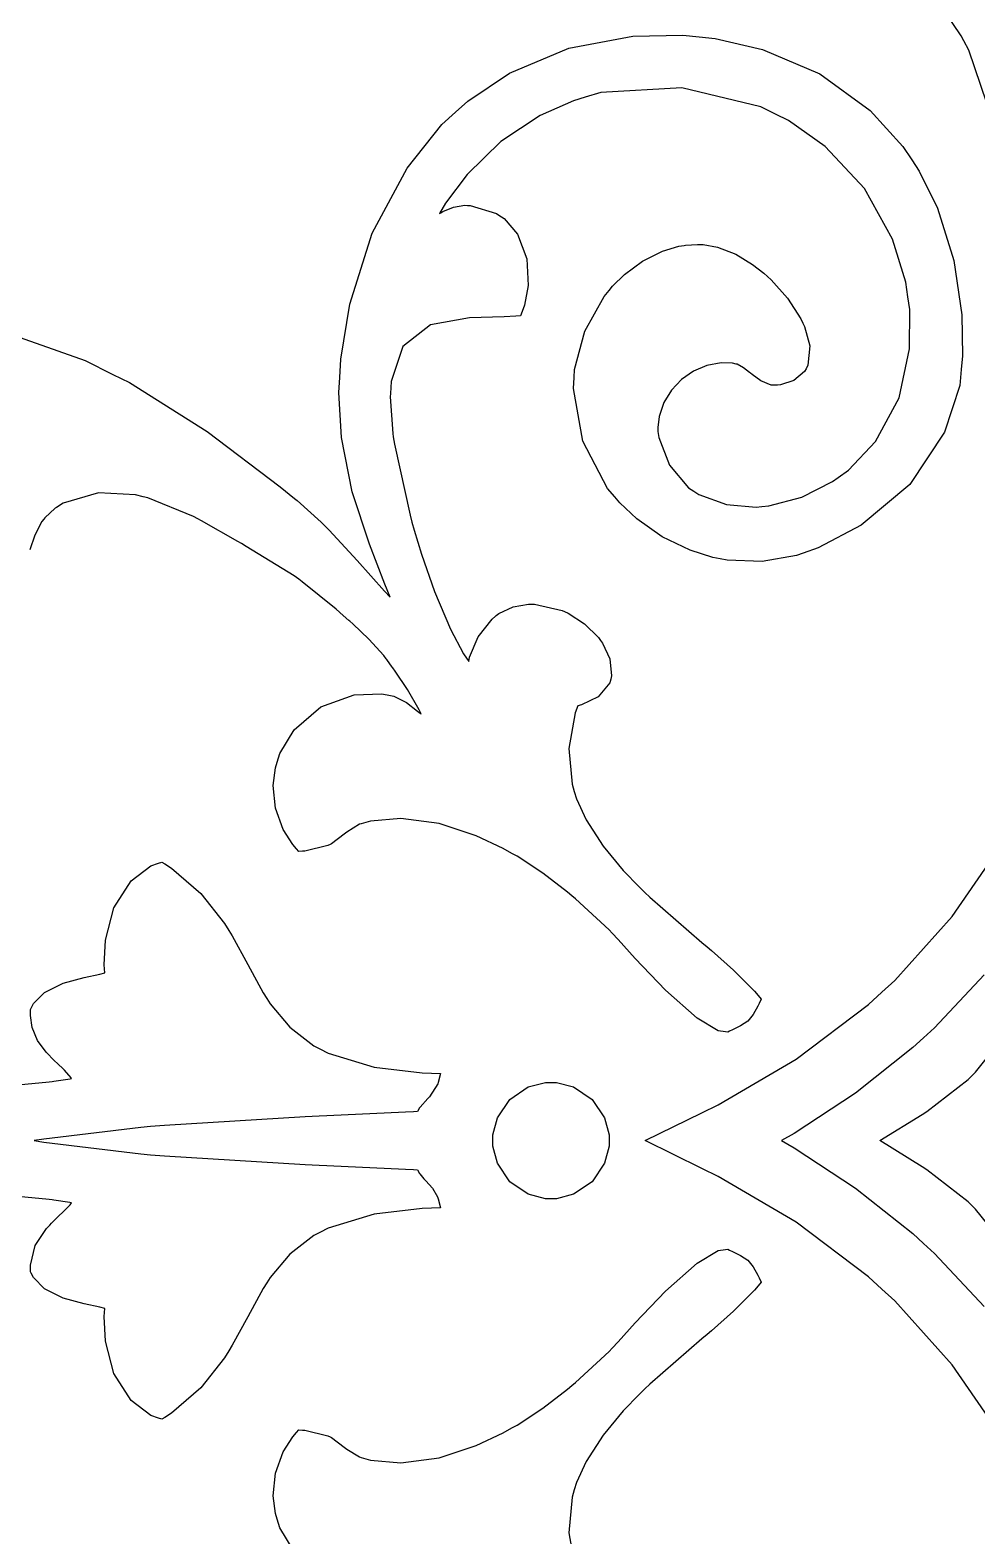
# Model space of a CAD drawing. Extents: x 0 to 1426, y 0 to 829.
# Drawn here: x 729.1 to 777.9, y 76 to 153.6 of the extents above; entities that cross this region are included whole.
import ezdxf

# ---------------------------------------------------------------- set-up
doc = ezdxf.new("R2010")
doc.units = 0
doc.layers.get('0').update_dxf_attribs({"linetype": 'CONTINUOUS'})

msp = doc.modelspace()

# ---------------------------------------------------------------- linework, layer by layer
at = {"color": 0}
for p, q in [((777.053, 153.278), (775.398, 155.765)), ((777.053, 153.278), (775.398, 155.765)), ((756.842, 152.649), (760.127, 153.257)), ((756.842, 152.649), (760.127, 153.257)), ((760.127, 153.257), (762.706, 153.307)), ((760.127, 153.257), (762.706, 153.307)), ((762.706, 153.307), (763.559, 153.223)), ((762.706, 153.307), (763.559, 153.223)), ((763.559, 153.223), (764.381, 153.143)), ((763.559, 153.223), (764.381, 153.143)), ((764.381, 153.143), (766.815, 152.583)), ((764.381, 153.143), (766.815, 152.583)), ((777.194, 153.02), (777.053, 153.278)), ((777.194, 153.02), (777.053, 153.278)), ((777.455, 152.543), (777.194, 153.02)), ((777.455, 152.543), (777.194, 153.02)), ((753.777, 151.36), (756.842, 152.649)), ((753.777, 151.36), (756.842, 152.649)), ((766.815, 152.583), (769.779, 151.321)), ((766.815, 152.583), (769.779, 151.321)), ((778.372, 149.809), (777.455, 152.543)), ((778.372, 149.809), (777.455, 152.543)), ((751.625, 149.922), (753.777, 151.36)), ((751.625, 149.922), (753.777, 151.36)), ((769.779, 151.321), (772.368, 149.425)), ((769.779, 151.321), (772.368, 149.425)), ((762.653, 150.599), (758.476, 150.352)), ((762.653, 150.599), (758.476, 150.352)), ((766.724, 149.622), (762.653, 150.599)), ((766.724, 149.622), (762.653, 150.599)), ((750.993, 149.348), (751.625, 149.922)), ((750.993, 149.348), (751.625, 149.922)), ((757.072, 149.936), (755.354, 149.174)), ((757.072, 149.936), (755.354, 149.174)), ((757.668, 150.113), (757.072, 149.936)), ((757.668, 150.113), (757.072, 149.936)), ((758.476, 150.352), (757.668, 150.113)), ((758.476, 150.352), (757.668, 150.113)), ((750.295, 148.71), (750.993, 149.348)), ((750.295, 148.71), (750.993, 149.348)), ((755.354, 149.174), (753.325, 147.837)), ((755.354, 149.174), (753.325, 147.837)), ((767.479, 149.248), (766.724, 149.622)), ((767.479, 149.248), (766.724, 149.622)), ((768.159, 148.912), (767.479, 149.248)), ((768.159, 148.912), (767.479, 149.248)), ((770.047, 147.58), (768.159, 148.912)), ((770.047, 147.58), (768.159, 148.912)), ((772.368, 149.425), (774.051, 147.575)), ((772.368, 149.425), (774.051, 147.575)), ((748.499, 146.461), (750.295, 148.71)), ((748.499, 146.461), (750.295, 148.71)), ((753.325, 147.837), (751.59, 146.141)), ((753.325, 147.837), (751.59, 146.141)), ((772.079, 145.407), (770.047, 147.58)), ((772.079, 145.407), (770.047, 147.58)), ((774.051, 147.575), (774.506, 146.886)), ((774.051, 147.575), (774.506, 146.886)), ((774.506, 146.886), (774.894, 146.301)), ((774.506, 146.886), (774.894, 146.301)), ((746.693, 143.109), (748.499, 146.461)), ((746.693, 143.109), (748.499, 146.461)), ((751.59, 146.141), (750.478, 144.657)), ((751.59, 146.141), (750.478, 144.657)), ((774.894, 146.301), (775.832, 144.395)), ((774.894, 146.301), (775.832, 144.395)), ((773.518, 142.801), (772.079, 145.407)), ((773.518, 142.801), (772.079, 145.407)), ((750.478, 144.657), (750.168, 144.126)), ((750.478, 144.657), (750.168, 144.126)), ((750.348, 144.231), (750.895, 144.455)), ((750.348, 144.231), (750.895, 144.455)), ((750.895, 144.455), (751.477, 144.551)), ((750.895, 144.455), (751.477, 144.551)), ((751.477, 144.551), (751.607, 144.548)), ((751.477, 144.551), (751.607, 144.548)), ((751.607, 144.548), (751.752, 144.546)), ((751.607, 144.548), (751.752, 144.546)), ((751.752, 144.546), (753.103, 144.132)), ((751.752, 144.546), (753.103, 144.132)), ((775.832, 144.395), (776.686, 141.709)), ((775.832, 144.395), (776.686, 141.709)), ((750.168, 144.126), (750.175, 144.131)), ((750.168, 144.126), (750.175, 144.131)), ((750.175, 144.131), (750.231, 144.165)), ((750.175, 144.131), (750.231, 144.165)), ((750.231, 144.165), (750.238, 144.168)), ((750.231, 144.165), (750.238, 144.168)), ((750.238, 144.168), (750.348, 144.231)), ((750.238, 144.168), (750.348, 144.231)), ((753.103, 144.132), (753.223, 144.05)), ((753.103, 144.132), (753.223, 144.05)), ((753.223, 144.05), (753.502, 143.865)), ((753.223, 144.05), (753.502, 143.865)), ((753.502, 143.865), (754.182, 143.061)), ((753.502, 143.865), (754.182, 143.061)), ((745.546, 139.462), (746.693, 143.109)), ((745.546, 139.462), (746.693, 143.109)), ((754.182, 143.061), (754.673, 141.801)), ((754.182, 143.061), (754.673, 141.801)), ((774.203, 140.59), (773.518, 142.801)), ((774.203, 140.59), (773.518, 142.801)), ((760.638, 141.68), (761.668, 142.193)), ((760.638, 141.68), (761.668, 142.193)), ((761.668, 142.193), (762.501, 142.444)), ((761.668, 142.193), (762.501, 142.444)), ((762.501, 142.444), (762.787, 142.485)), ((762.501, 142.444), (762.787, 142.485)), ((762.787, 142.485), (762.847, 142.495)), ((762.787, 142.485), (762.847, 142.495)), ((762.847, 142.495), (763.46, 142.539)), ((762.847, 142.495), (763.46, 142.539)), ((763.46, 142.539), (763.524, 142.537)), ((763.46, 142.539), (763.524, 142.537)), ((763.524, 142.537), (763.767, 142.537)), ((763.524, 142.537), (763.767, 142.537)), ((763.767, 142.537), (764.498, 142.397)), ((763.767, 142.537), (764.498, 142.397)), ((764.498, 142.397), (765.44, 142.029)), ((764.498, 142.397), (765.44, 142.029)), ((765.44, 142.029), (766.307, 141.502)), ((765.44, 142.029), (766.307, 141.502)), ((754.673, 141.801), (754.736, 140.426)), ((754.673, 141.801), (754.736, 140.426)), ((759.71, 140.988), (760.638, 141.68)), ((759.71, 140.988), (760.638, 141.68)), ((766.307, 141.502), (766.893, 141.049)), ((766.307, 141.502), (766.893, 141.049)), ((776.686, 141.709), (777.088, 138.913)), ((776.686, 141.709), (777.088, 138.913)), ((754.736, 140.426), (754.549, 139.404)), ((754.736, 140.426), (754.549, 139.404)), ((758.906, 140.159), (759.09, 140.381)), ((758.906, 140.159), (759.09, 140.381)), ((759.09, 140.381), (759.71, 140.988)), ((759.09, 140.381), (759.71, 140.988)), ((766.893, 141.049), (767.076, 140.883)), ((766.893, 141.049), (767.076, 140.883)), ((767.076, 140.883), (767.256, 140.718)), ((767.076, 140.883), (767.256, 140.718)), ((767.256, 140.718), (768.103, 139.772)), ((767.256, 140.718), (768.103, 139.772)), ((774.312, 139.837), (774.203, 140.59)), ((774.312, 139.837), (774.203, 140.59)), ((757.654, 138.063), (758.649, 139.846)), ((757.654, 138.063), (758.649, 139.846)), ((758.649, 139.846), (758.906, 140.159)), ((758.649, 139.846), (758.906, 140.159)), ((768.103, 139.772), (768.795, 138.709)), ((768.103, 139.772), (768.795, 138.709)), ((774.404, 139.179), (774.312, 139.837)), ((774.404, 139.179), (774.312, 139.837)), ((745.081, 136.631), (745.546, 139.462)), ((745.081, 136.631), (745.546, 139.462)), ((754.098, 138.844), (753.502, 138.81)), ((754.098, 138.844), (753.502, 138.81)), ((754.341, 138.858), (754.098, 138.844)), ((754.341, 138.858), (754.098, 138.844)), ((754.426, 139.085), (754.341, 138.858)), ((754.426, 139.085), (754.341, 138.858)), ((754.549, 139.404), (754.426, 139.085)), ((754.549, 139.404), (754.426, 139.085)), ((774.397, 137.165), (774.404, 139.179)), ((774.397, 137.165), (774.404, 139.179)), ((777.088, 138.913), (777.12, 136.792)), ((777.088, 138.913), (777.12, 136.792)), ((727.333, 138.176), (731.901, 136.554)), ((727.333, 138.176), (731.901, 136.554)), ((749.706, 138.396), (748.277, 137.275)), ((749.706, 138.396), (748.277, 137.275)), ((751.717, 138.746), (749.706, 138.396)), ((751.717, 138.746), (749.706, 138.396)), ((753.502, 138.81), (751.717, 138.746)), ((753.502, 138.81), (751.717, 138.746)), ((757.132, 136.091), (757.654, 138.063)), ((757.132, 136.091), (757.654, 138.063)), ((768.795, 138.709), (768.897, 138.486)), ((768.795, 138.709), (768.897, 138.486)), ((768.897, 138.486), (768.981, 138.311)), ((768.897, 138.486), (768.981, 138.311)), ((768.981, 138.311), (769.257, 137.316)), ((768.981, 138.311), (769.257, 137.316)), ((748.277, 137.275), (747.67, 135.474)), ((748.277, 137.275), (747.67, 135.474)), ((769.257, 137.316), (769.161, 136.31)), ((769.257, 137.316), (769.161, 136.31)), ((731.901, 136.554), (733.337, 135.84)), ((731.901, 136.554), (733.337, 135.84)), ((745.028, 135.682), (745.081, 136.631)), ((745.028, 135.682), (745.081, 136.631)), ((773.853, 134.638), (774.397, 137.165)), ((773.853, 134.638), (774.397, 137.165)), ((777.12, 136.792), (777.057, 136.091)), ((777.12, 136.792), (777.057, 136.091)), ((733.337, 135.84), (734.191, 135.416)), ((733.337, 135.84), (734.191, 135.416)), ((757.11, 135.683), (757.132, 136.091)), ((757.11, 135.683), (757.132, 136.091)), ((763.263, 136.012), (762.649, 135.58)), ((763.263, 136.012), (762.649, 135.58)), ((763.954, 136.305), (763.263, 136.012)), ((763.954, 136.305), (763.263, 136.012)), ((764.695, 136.434), (763.954, 136.305)), ((764.695, 136.434), (763.954, 136.305)), ((765.274, 136.415), (764.695, 136.434)), ((765.274, 136.415), (764.695, 136.434)), ((765.461, 136.376), (765.274, 136.415)), ((765.461, 136.376), (765.274, 136.415)), ((765.517, 136.365), (765.461, 136.376)), ((765.517, 136.365), (765.461, 136.376)), ((765.842, 136.179), (765.517, 136.365)), ((765.842, 136.179), (765.517, 136.365)), ((766.145, 135.942), (765.842, 136.179)), ((766.145, 135.942), (765.842, 136.179)), ((766.191, 135.905), (766.145, 135.942)), ((766.191, 135.905), (766.145, 135.942)), ((766.276, 135.836), (766.191, 135.905)), ((766.276, 135.836), (766.191, 135.905)), ((766.738, 135.503), (766.276, 135.836)), ((766.738, 135.503), (766.276, 135.836)), ((768.981, 135.996), (768.431, 135.535)), ((768.981, 135.996), (768.431, 135.535)), ((769.059, 136.13), (768.981, 135.996)), ((769.059, 136.13), (768.981, 135.996)), ((769.161, 136.31), (769.059, 136.13)), ((769.161, 136.31), (769.059, 136.13)), ((777.057, 136.091), (776.986, 135.272)), ((777.057, 136.091), (776.986, 135.272)), ((734.191, 135.416), (738.191, 132.903)), ((734.191, 135.416), (738.191, 132.903)), ((744.986, 134.914), (745.028, 135.682)), ((744.986, 134.914), (745.028, 135.682)), ((747.67, 135.474), (747.638, 134.863)), ((747.67, 135.474), (747.638, 134.863)), ((757.075, 135.118), (757.11, 135.683)), ((757.075, 135.118), (757.11, 135.683)), ((757.555, 132.405), (757.075, 135.118)), ((757.555, 132.405), (757.075, 135.118)), ((762.131, 135.03), (761.739, 134.386)), ((762.131, 135.03), (761.739, 134.386)), ((762.649, 135.58), (762.131, 135.03)), ((762.649, 135.58), (762.131, 135.03)), ((767.26, 135.292), (766.738, 135.503)), ((767.26, 135.292), (766.738, 135.503)), ((767.373, 135.282), (767.26, 135.292)), ((767.373, 135.282), (767.26, 135.292)), ((767.394, 135.281), (767.373, 135.282)), ((767.394, 135.281), (767.373, 135.282)), ((767.577, 135.286), (767.394, 135.281)), ((767.577, 135.286), (767.394, 135.281)), ((767.595, 135.289), (767.577, 135.286)), ((767.595, 135.289), (767.577, 135.286)), ((767.743, 135.307), (767.595, 135.289)), ((767.743, 135.307), (767.595, 135.289)), ((768.431, 135.535), (767.743, 135.307)), ((768.431, 135.535), (767.743, 135.307)), ((776.986, 135.272), (776.206, 132.861)), ((776.986, 135.272), (776.206, 132.861)), ((745.12, 132.592), (744.986, 134.914)), ((745.12, 132.592), (744.986, 134.914)), ((747.638, 134.863), (747.628, 134.685)), ((747.638, 134.863), (747.628, 134.685)), ((747.628, 134.685), (747.758, 132.796)), ((747.628, 134.685), (747.758, 132.796)), ((761.739, 134.386), (761.492, 133.671)), ((761.739, 134.386), (761.492, 133.671)), ((772.636, 132.383), (773.853, 134.638)), ((772.636, 132.383), (773.853, 134.638)), ((761.492, 133.671), (761.414, 133.098)), ((761.492, 133.671), (761.414, 133.098)), ((738.191, 132.903), (741.962, 130.044)), ((738.191, 132.903), (741.962, 130.044)), ((747.758, 132.796), (747.787, 132.618)), ((747.758, 132.796), (747.787, 132.618)), ((747.787, 132.618), (747.847, 132.249)), ((747.787, 132.618), (747.847, 132.249)), ((761.414, 133.098), (761.421, 132.908)), ((761.414, 133.098), (761.421, 132.908)), ((761.421, 132.908), (761.471, 132.593)), ((761.421, 132.908), (761.471, 132.593)), ((776.206, 132.861), (774.418, 130.168)), ((776.206, 132.861), (774.418, 130.168)), ((745.67, 129.784), (745.12, 132.592)), ((745.67, 129.784), (745.12, 132.592)), ((747.847, 132.249), (748.651, 128.585)), ((747.847, 132.249), (748.651, 128.585)), ((758.836, 129.962), (757.555, 132.405)), ((758.836, 129.962), (757.555, 132.405)), ((761.471, 132.593), (762.021, 131.166)), ((761.471, 132.593), (762.021, 131.166)), ((771.253, 130.905), (772.636, 132.383)), ((771.253, 130.905), (772.636, 132.383)), ((762.021, 131.166), (763.009, 130.006)), ((762.021, 131.166), (763.009, 130.006)), ((768.847, 129.526), (770.428, 130.321)), ((768.847, 129.526), (770.428, 130.321)), ((770.428, 130.321), (770.714, 130.524)), ((770.428, 130.321), (770.714, 130.524)), ((770.714, 130.524), (771.253, 130.905)), ((770.714, 130.524), (771.253, 130.905)), ((732.596, 129.742), (730.776, 129.211)), ((732.596, 129.742), (730.776, 129.211)), ((734.501, 129.639), (732.596, 129.742)), ((734.501, 129.639), (732.596, 129.742)), ((734.889, 129.538), (734.501, 129.639)), ((734.889, 129.538), (734.501, 129.639)), ((735.132, 129.476), (734.889, 129.538)), ((735.132, 129.476), (734.889, 129.538)), ((741.962, 130.044), (742.7, 129.446)), ((741.962, 130.044), (742.7, 129.446)), ((746.552, 127.095), (745.67, 129.784)), ((746.552, 127.095), (745.67, 129.784)), ((759.202, 129.53), (758.836, 129.962)), ((759.202, 129.53), (758.836, 129.962)), ((759.46, 129.226), (759.202, 129.53)), ((759.46, 129.226), (759.202, 129.53)), ((763.009, 130.006), (763.277, 129.825)), ((763.009, 130.006), (763.277, 129.825)), ((763.277, 129.825), (763.531, 129.653)), ((763.277, 129.825), (763.531, 129.653)), ((763.531, 129.653), (764.963, 129.132)), ((763.531, 129.653), (764.963, 129.132)), ((767.14, 129.071), (768.847, 129.526)), ((767.14, 129.071), (768.847, 129.526)), ((774.418, 130.168), (771.91, 128.072)), ((774.418, 130.168), (771.91, 128.072)), ((730.363, 128.951), (729.82, 128.451)), ((730.363, 128.951), (729.82, 128.451)), ((730.426, 128.991), (730.363, 128.951)), ((730.426, 128.991), (730.363, 128.951)), ((730.776, 129.211), (730.426, 128.991)), ((730.776, 129.211), (730.426, 128.991)), ((737.482, 128.514), (735.132, 129.476)), ((737.482, 128.514), (735.132, 129.476)), ((742.7, 129.446), (742.826, 129.341)), ((742.7, 129.446), (742.826, 129.341)), ((742.826, 129.341), (744.061, 128.227)), ((742.826, 129.341), (744.061, 128.227)), ((760.338, 128.4), (759.46, 129.226)), ((760.338, 128.4), (759.46, 129.226)), ((764.963, 129.132), (766.487, 129.01)), ((764.963, 129.132), (766.487, 129.01)), ((766.487, 129.01), (766.791, 129.038)), ((766.487, 129.01), (766.791, 129.038)), ((766.791, 129.038), (767.14, 129.071)), ((766.791, 129.038), (767.14, 129.071)), ((729.678, 128.266), (729.312, 127.562)), ((729.678, 128.266), (729.312, 127.562)), ((729.774, 128.39), (729.678, 128.266)), ((729.774, 128.39), (729.678, 128.266)), ((729.82, 128.451), (729.774, 128.39)), ((729.82, 128.451), (729.774, 128.39)), ((737.704, 128.396), (737.482, 128.514)), ((737.704, 128.396), (737.482, 128.514)), ((737.895, 128.295), (737.704, 128.396)), ((737.895, 128.295), (737.704, 128.396)), ((739.768, 127.226), (737.895, 128.295)), ((739.768, 127.226), (737.895, 128.295)), ((744.061, 128.227), (744.181, 128.109)), ((744.061, 128.227), (744.181, 128.109)), ((744.181, 128.109), (744.481, 127.812)), ((744.181, 128.109), (744.481, 127.812)), ((748.651, 128.585), (748.75, 128.224)), ((748.651, 128.585), (748.75, 128.224)), ((748.75, 128.224), (748.863, 127.813)), ((748.75, 128.224), (748.863, 127.813)), ((761.651, 127.474), (760.338, 128.4)), ((761.651, 127.474), (760.338, 128.4)), ((771.91, 128.072), (769.691, 126.901)), ((771.91, 128.072), (769.691, 126.901)), ((729.312, 127.562), (729.054, 126.81)), ((729.312, 127.562), (729.054, 126.81)), ((739.958, 127.123), (739.768, 127.226)), ((739.958, 127.123), (739.768, 127.226)), ((744.481, 127.812), (745.924, 126.253)), ((744.481, 127.812), (745.924, 126.253)), ((748.863, 127.813), (749.237, 126.587)), ((748.863, 127.813), (749.237, 126.587)), ((763.097, 126.78), (761.651, 127.474)), ((763.097, 126.78), (761.651, 127.474)), ((740.212, 126.983), (739.958, 127.123)), ((740.212, 126.983), (739.958, 127.123)), ((742.675, 125.461), (740.212, 126.983)), ((742.675, 125.461), (740.212, 126.983)), ((747.356, 125.045), (746.552, 127.095)), ((747.356, 125.045), (746.552, 127.095)), ((749.237, 126.587), (749.907, 124.656)), ((749.237, 126.587), (749.907, 124.656)), ((764.251, 126.417), (763.097, 126.78)), ((764.251, 126.417), (763.097, 126.78)), ((764.642, 126.343), (764.251, 126.417)), ((764.642, 126.343), (764.251, 126.417)), ((768.565, 126.514), (766.794, 126.209)), ((768.565, 126.514), (766.794, 126.209)), ((768.911, 126.632), (768.565, 126.514)), ((768.911, 126.632), (768.565, 126.514)), ((769.691, 126.901), (768.911, 126.632)), ((769.691, 126.901), (768.911, 126.632)), ((745.924, 126.253), (747.342, 124.672)), ((745.924, 126.253), (747.342, 124.672)), ((764.999, 126.275), (764.642, 126.343)), ((764.999, 126.275), (764.642, 126.343)), ((766.794, 126.209), (764.999, 126.275)), ((766.794, 126.209), (764.999, 126.275)), ((742.911, 125.288), (742.675, 125.461)), ((742.911, 125.288), (742.675, 125.461)), ((743.091, 125.156), (742.911, 125.288)), ((743.091, 125.156), (742.911, 125.288)), ((744.834, 123.748), (743.091, 125.156)), ((744.834, 123.748), (743.091, 125.156)), ((747.631, 124.364), (747.356, 125.045)), ((747.631, 124.364), (747.356, 125.045)), ((747.342, 124.672), (747.631, 124.364)), ((747.342, 124.672), (747.631, 124.364)), ((749.907, 124.656), (750.732, 122.718)), ((749.907, 124.656), (750.732, 122.718)), ((745.007, 123.603), (744.834, 123.748)), ((745.007, 123.603), (744.834, 123.748)), ((745.053, 123.566), (745.007, 123.603)), ((745.053, 123.566), (745.007, 123.603)), ((745.501, 123.174), (745.053, 123.566)), ((745.501, 123.174), (745.053, 123.566)), ((752.877, 123.234), (753.047, 123.391)), ((752.877, 123.234), (753.047, 123.391)), ((753.047, 123.391), (753.064, 123.407)), ((753.047, 123.391), (753.064, 123.407)), ((753.064, 123.407), (753.082, 123.421)), ((753.064, 123.407), (753.082, 123.421)), ((753.082, 123.421), (753.219, 123.519)), ((753.082, 123.421), (753.219, 123.519)), ((753.219, 123.519), (753.957, 123.863)), ((753.219, 123.519), (753.957, 123.863)), ((753.957, 123.863), (754.761, 124.014)), ((753.957, 123.863), (754.761, 124.014)), ((754.761, 124.014), (754.927, 124.014)), ((754.761, 124.014), (754.927, 124.014)), ((754.927, 124.014), (755.071, 124.015)), ((754.927, 124.014), (755.071, 124.015)), ((755.071, 124.015), (756.483, 123.687)), ((755.071, 124.015), (756.483, 123.687)), ((756.483, 123.687), (756.617, 123.627)), ((756.483, 123.687), (756.617, 123.627)), ((756.617, 123.627), (756.797, 123.545)), ((756.617, 123.627), (756.797, 123.545)), ((756.797, 123.545), (757.64, 122.994)), ((756.797, 123.545), (757.64, 122.994)), ((745.546, 123.135), (745.501, 123.174)), ((745.546, 123.135), (745.501, 123.174)), ((745.702, 122.994), (745.546, 123.135)), ((745.702, 122.994), (745.546, 123.135)), ((746.534, 122.206), (745.702, 122.994)), ((746.534, 122.206), (745.702, 122.994)), ((750.732, 122.718), (751.406, 121.448)), ((750.732, 122.718), (751.406, 121.448)), ((752.168, 122.324), (752.877, 123.234)), ((752.168, 122.324), (752.877, 123.234)), ((757.64, 122.994), (758.356, 122.29)), ((757.64, 122.994), (758.356, 122.29)), ((747.3, 121.36), (746.534, 122.206)), ((747.3, 121.36), (746.534, 122.206)), ((751.72, 121.283), (752.168, 122.324)), ((751.72, 121.283), (752.168, 122.324)), ((758.356, 122.29), (758.472, 122.13)), ((758.356, 122.29), (758.472, 122.13)), ((758.472, 122.13), (758.575, 121.991)), ((758.472, 122.13), (758.575, 121.991)), ((758.575, 121.991), (758.956, 121.192)), ((758.575, 121.991), (758.956, 121.192)), ((747.427, 121.19), (747.3, 121.36)), ((747.427, 121.19), (747.3, 121.36)), ((747.455, 121.153), (747.427, 121.19)), ((747.455, 121.153), (747.427, 121.19)), ((747.73, 120.77), (747.455, 121.153)), ((747.73, 120.77), (747.455, 121.153)), ((751.406, 121.448), (751.681, 121.058)), ((751.406, 121.448), (751.681, 121.058)), ((751.681, 121.058), (751.72, 121.283)), ((751.681, 121.058), (751.72, 121.283)), ((758.956, 121.192), (759.04, 120.323)), ((758.956, 121.192), (759.04, 120.323)), ((747.758, 120.731), (747.73, 120.77)), ((747.758, 120.731), (747.73, 120.77)), ((747.875, 120.563), (747.758, 120.731)), ((747.875, 120.563), (747.758, 120.731)), ((748.513, 119.605), (747.875, 120.563)), ((748.513, 119.605), (747.875, 120.563)), ((759.04, 120.323), (758.994, 120.148)), ((759.04, 120.323), (758.994, 120.148)), ((749.117, 118.566), (748.513, 119.605)), ((749.117, 118.566), (748.513, 119.605)), ((758.941, 119.949), (758.345, 119.228)), ((758.941, 119.949), (758.345, 119.228)), ((758.994, 120.148), (758.941, 119.949)), ((758.994, 120.148), (758.941, 119.949)), ((742.675, 117.537), (744.051, 118.723)), ((742.675, 117.537), (744.051, 118.723)), ((744.051, 118.723), (745.762, 119.341)), ((744.051, 118.723), (745.762, 119.341)), ((745.762, 119.341), (747.194, 119.396)), ((745.762, 119.341), (747.194, 119.396)), ((747.194, 119.396), (747.649, 119.302)), ((747.194, 119.396), (747.649, 119.302)), ((747.649, 119.302), (747.818, 119.268)), ((747.649, 119.302), (747.818, 119.268)), ((747.818, 119.268), (748.467, 118.944)), ((747.818, 119.268), (748.467, 118.944)), ((748.467, 118.944), (749.035, 118.495)), ((748.467, 118.944), (749.035, 118.495)), ((757.294, 118.768), (757.16, 118.407)), ((757.294, 118.768), (757.16, 118.407)), ((757.481, 118.814), (757.294, 118.768)), ((757.481, 118.814), (757.294, 118.768)), ((758.345, 119.228), (757.481, 118.814)), ((758.345, 119.228), (757.481, 118.814)), ((749.035, 118.495), (749.166, 118.397)), ((749.035, 118.495), (749.166, 118.397)), ((749.219, 118.358), (749.117, 118.566)), ((749.219, 118.358), (749.117, 118.566)), ((749.166, 118.397), (749.169, 118.394)), ((749.166, 118.397), (749.169, 118.394)), ((749.169, 118.394), (749.212, 118.363)), ((749.169, 118.394), (749.212, 118.363)), ((749.212, 118.363), (749.219, 118.358)), ((749.212, 118.363), (749.219, 118.358)), ((757.16, 118.407), (756.832, 116.581)), ((757.16, 118.407), (756.832, 116.581)), ((741.934, 116.308), (742.675, 117.537)), ((741.934, 116.308), (742.675, 117.537)), ((756.832, 116.581), (757.005, 114.731)), ((756.832, 116.581), (757.005, 114.731)), ((741.595, 114.671), (741.712, 115.577)), ((741.595, 114.671), (741.712, 115.577)), ((741.712, 115.577), (741.8, 115.864)), ((741.712, 115.577), (741.8, 115.864)), ((741.8, 115.864), (741.934, 116.308)), ((741.8, 115.864), (741.934, 116.308)), ((741.708, 113.506), (741.595, 114.671)), ((741.708, 113.506), (741.595, 114.671)), ((757.005, 114.731), (757.118, 114.358)), ((757.005, 114.731), (757.118, 114.358)), ((757.118, 114.358), (757.23, 113.98)), ((757.118, 114.358), (757.23, 113.98)), ((742.114, 112.408), (741.708, 113.506)), ((742.114, 112.408), (741.708, 113.506)), ((757.23, 113.98), (757.735, 112.893)), ((757.23, 113.98), (757.735, 112.893)), ((746.044, 112.668), (745.391, 112.27)), ((746.044, 112.668), (745.391, 112.27)), ((746.129, 112.692), (746.044, 112.668)), ((746.129, 112.692), (746.044, 112.668)), ((746.615, 112.834), (746.129, 112.692)), ((746.615, 112.834), (746.129, 112.692)), ((748.168, 112.973), (746.615, 112.834)), ((748.168, 112.973), (746.615, 112.834)), ((750.143, 112.718), (748.168, 112.973)), ((750.143, 112.718), (748.168, 112.973)), ((752.055, 112.069), (750.143, 112.718)), ((752.055, 112.069), (750.143, 112.718)), ((757.735, 112.893), (758.606, 111.536)), ((757.735, 112.893), (758.606, 111.536)), ((742.601, 111.635), (742.114, 112.408)), ((742.601, 111.635), (742.114, 112.408)), ((745.261, 112.157), (744.608, 111.668)), ((745.261, 112.157), (744.608, 111.668)), ((745.328, 112.214), (745.261, 112.157)), ((745.328, 112.214), (745.261, 112.157)), ((745.391, 112.27), (745.328, 112.214)), ((745.391, 112.27), (745.328, 112.214)), ((753.445, 111.414), (752.055, 112.069)), ((753.445, 111.414), (752.055, 112.069)), ((742.798, 111.409), (742.601, 111.635)), ((742.798, 111.409), (742.601, 111.635)), ((742.918, 111.271), (742.798, 111.409)), ((742.918, 111.271), (742.798, 111.409)), ((743.102, 111.281), (742.918, 111.271)), ((743.102, 111.281), (742.918, 111.271)), ((743.225, 111.288), (743.102, 111.281)), ((743.225, 111.288), (743.102, 111.281)), ((744.418, 111.57), (743.225, 111.288)), ((744.418, 111.57), (743.225, 111.288)), ((744.53, 111.627), (744.418, 111.57)), ((744.53, 111.627), (744.418, 111.57)), ((744.608, 111.668), (744.53, 111.627)), ((744.608, 111.668), (744.53, 111.627)), ((753.9, 111.172), (753.445, 111.414)), ((753.9, 111.172), (753.445, 111.414)), ((754.168, 111.029), (753.9, 111.172)), ((754.168, 111.029), (753.9, 111.172)), ((755.498, 110.155), (754.168, 111.029)), ((755.498, 110.155), (754.168, 111.029)), ((758.606, 111.536), (759.64, 110.289)), ((758.606, 111.536), (759.64, 110.289)), ((776.601, 107.922), (779.117, 111.581)), ((776.601, 107.922), (779.117, 111.581)), ((734.268, 109.758), (735.295, 110.532)), ((734.268, 109.758), (735.295, 110.532)), ((735.295, 110.532), (735.679, 110.666)), ((735.295, 110.532), (735.679, 110.666)), ((735.679, 110.666), (735.852, 110.727)), ((735.679, 110.666), (735.852, 110.727)), ((735.852, 110.727), (736.004, 110.629)), ((735.852, 110.727), (736.004, 110.629)), ((736.004, 110.629), (736.357, 110.404)), ((736.004, 110.629), (736.357, 110.404)), ((736.357, 110.404), (737.859, 109.11)), ((736.357, 110.404), (737.859, 109.11)), ((756.758, 109.18), (755.498, 110.155)), ((756.758, 109.18), (755.498, 110.155)), ((759.64, 110.289), (760.469, 109.43)), ((759.64, 110.289), (760.469, 109.43)), ((733.386, 108.361), (734.268, 109.758)), ((733.386, 108.361), (734.268, 109.758)), ((760.469, 109.43), (760.758, 109.154)), ((760.469, 109.43), (760.758, 109.154)), ((737.859, 109.11), (739.094, 107.556)), ((737.859, 109.11), (739.094, 107.556)), ((756.991, 108.985), (756.758, 109.18)), ((756.991, 108.985), (756.758, 109.18)), ((757.17, 108.835), (756.991, 108.985)), ((757.17, 108.835), (756.991, 108.985)), ((758.906, 107.231), (757.17, 108.835)), ((758.906, 107.231), (757.17, 108.835)), ((760.758, 109.154), (761.016, 108.911)), ((760.758, 109.154), (761.016, 108.911)), ((761.016, 108.911), (763.686, 106.586)), ((761.016, 108.911), (763.686, 106.586)), ((732.959, 106.704), (733.386, 108.361)), ((732.959, 106.704), (733.386, 108.361)), ((773.635, 104.623), (776.601, 107.922)), ((773.635, 104.623), (776.601, 107.922)), ((739.094, 107.556), (739.316, 107.2)), ((739.094, 107.556), (739.316, 107.2)), ((739.316, 107.2), (739.489, 106.916)), ((739.316, 107.2), (739.489, 106.916)), ((759.072, 107.061), (758.906, 107.231)), ((759.072, 107.061), (758.906, 107.231)), ((759.375, 106.744), (759.072, 107.061)), ((759.375, 106.744), (759.072, 107.061)), ((732.885, 105.435), (732.959, 106.704)), ((732.885, 105.435), (732.959, 106.704)), ((739.489, 106.916), (740.287, 105.445)), ((739.489, 106.916), (740.287, 105.445)), ((760.261, 105.76), (759.375, 106.744)), ((760.261, 105.76), (759.375, 106.744)), ((763.686, 106.586), (763.958, 106.355)), ((763.686, 106.586), (763.958, 106.355)), ((763.958, 106.355), (764.18, 106.164)), ((763.958, 106.355), (764.18, 106.164)), ((761.817, 104.126), (760.261, 105.76)), ((761.817, 104.126), (760.261, 105.76)), ((764.18, 106.164), (765.33, 105.155)), ((764.18, 106.164), (765.33, 105.155)), ((730.769, 104.48), (731.855, 104.778)), ((730.769, 104.48), (731.855, 104.778)), ((731.855, 104.778), (732.656, 104.95)), ((731.855, 104.778), (732.656, 104.95)), ((732.656, 104.95), (732.921, 105.016)), ((732.656, 104.95), (732.921, 105.016)), ((732.921, 105.016), (732.885, 105.435)), ((732.921, 105.016), (732.885, 105.435)), ((740.287, 105.445), (741.087, 103.983)), ((740.287, 105.445), (741.087, 103.983)), ((765.33, 105.155), (766.41, 104.074)), ((765.33, 105.155), (766.41, 104.074)), ((778.245, 104.912), (775.677, 102.183)), ((778.245, 104.912), (775.677, 102.183)), ((729.234, 103.431), (729.809, 103.999)), ((729.234, 103.431), (729.809, 103.999)), ((729.809, 103.999), (730.769, 104.48)), ((729.809, 103.999), (730.769, 104.48)), ((741.087, 103.983), (741.267, 103.701)), ((741.087, 103.983), (741.267, 103.701)), ((763.457, 102.69), (761.817, 104.126)), ((763.457, 102.69), (761.817, 104.126)), ((766.41, 104.074), (766.6, 103.845)), ((766.41, 104.074), (766.6, 103.845)), ((772.283, 103.387), (772.975, 104.018)), ((772.283, 103.387), (772.975, 104.018)), ((772.975, 104.018), (773.635, 104.623)), ((772.975, 104.018), (773.635, 104.623)), ((729.079, 103.124), (729.118, 103.204)), ((729.079, 103.124), (729.118, 103.204)), ((729.118, 103.204), (729.234, 103.431)), ((729.118, 103.204), (729.234, 103.431)), ((741.267, 103.701), (741.447, 103.422)), ((741.267, 103.701), (741.447, 103.422)), ((741.447, 103.422), (742.456, 102.22)), ((741.447, 103.422), (742.456, 102.22)), ((766.572, 103.297), (766.339, 102.879)), ((766.572, 103.297), (766.339, 102.879)), ((766.646, 103.438), (766.572, 103.297)), ((766.646, 103.438), (766.572, 103.297)), ((766.6, 103.845), (766.755, 103.657)), ((766.6, 103.845), (766.755, 103.657)), ((766.755, 103.657), (766.646, 103.438)), ((766.755, 103.657), (766.646, 103.438)), ((768.558, 100.58), (772.283, 103.387)), ((768.558, 100.58), (772.283, 103.387)), ((729.079, 103.034), (729.079, 103.124)), ((729.079, 103.034), (729.079, 103.124)), ((729.079, 102.828), (729.079, 103.034)), ((729.079, 102.828), (729.079, 103.034)), ((729.174, 102.202), (729.079, 102.828)), ((729.174, 102.202), (729.079, 102.828)), ((764.533, 102.03), (763.457, 102.69)), ((764.533, 102.03), (763.457, 102.69)), ((766.057, 102.537), (765.687, 102.289)), ((766.057, 102.537), (765.687, 102.289)), ((766.339, 102.879), (766.057, 102.537)), ((766.339, 102.879), (766.057, 102.537)), ((729.449, 101.526), (729.174, 102.202)), ((729.449, 101.526), (729.174, 102.202)), ((742.456, 102.22), (743.698, 101.264)), ((742.456, 102.22), (743.698, 101.264)), ((764.91, 101.979), (764.533, 102.03)), ((764.91, 101.979), (764.533, 102.03)), ((765.023, 101.964), (764.91, 101.979)), ((765.023, 101.964), (764.91, 101.979)), ((765.122, 102.012), (765.023, 101.964)), ((765.122, 102.012), (765.023, 101.964)), ((765.263, 102.079), (765.122, 102.012)), ((765.263, 102.079), (765.122, 102.012)), ((765.687, 102.289), (765.263, 102.079)), ((765.687, 102.289), (765.263, 102.079)), ((775.12, 101.674), (774.562, 101.165)), ((775.12, 101.674), (774.562, 101.165)), ((775.677, 102.183), (775.12, 101.674)), ((775.677, 102.183), (775.12, 101.674)), ((777.79, 99.9035), (779.455, 101.972)), ((777.79, 99.9035), (779.455, 101.972)), ((729.89, 100.934), (729.449, 101.526)), ((729.89, 100.934), (729.449, 101.526)), ((730.321, 100.493), (729.89, 100.934)), ((730.321, 100.493), (729.89, 100.934)), ((743.698, 101.264), (743.994, 101.107)), ((743.698, 101.264), (743.994, 101.107)), ((743.994, 101.107), (744.425, 100.882)), ((743.994, 101.107), (744.425, 100.882)), ((744.425, 100.882), (746.802, 100.168)), ((744.425, 100.882), (746.802, 100.168)), ((774.562, 101.165), (771.606, 98.8219)), ((774.562, 101.165), (771.606, 98.8219)), ((730.472, 100.354), (730.321, 100.493)), ((730.472, 100.354), (730.321, 100.493)), ((730.5, 100.329), (730.472, 100.354)), ((730.5, 100.329), (730.472, 100.354)), ((730.776, 100.068), (730.5, 100.329)), ((730.776, 100.068), (730.5, 100.329)), ((730.804, 100.04), (730.776, 100.068)), ((730.804, 100.04), (730.776, 100.068)), ((746.802, 100.168), (749.279, 99.8693)), ((746.802, 100.168), (749.279, 99.8693)), ((764.536, 98.2183), (768.558, 100.58)), ((764.536, 98.2183), (768.558, 100.58)), ((728.433, 99.2434), (730.042, 99.4103)), ((728.433, 99.2434), (730.042, 99.4103)), ((730.042, 99.4103), (730.204, 99.4283)), ((730.042, 99.4103), (730.204, 99.4283)), ((730.204, 99.4283), (730.285, 99.4378)), ((730.204, 99.4283), (730.285, 99.4378)), ((730.285, 99.4378), (731.125, 99.5578)), ((730.285, 99.4378), (731.125, 99.5578)), ((730.843, 100.004), (730.804, 100.04)), ((730.843, 100.004), (730.804, 100.04)), ((731.178, 99.6156), (730.843, 100.004)), ((731.178, 99.6156), (730.843, 100.004)), ((731.125, 99.5578), (731.206, 99.5729)), ((731.125, 99.5578), (731.206, 99.5729)), ((731.206, 99.5729), (731.178, 99.6156)), ((731.206, 99.5729), (731.178, 99.6156)), ((749.279, 99.8693), (749.755, 99.8499)), ((749.279, 99.8693), (749.755, 99.8499)), ((750.08, 99.2974), (749.66, 98.6374)), ((750.08, 99.2974), (749.66, 98.6374)), ((749.755, 99.8499), (750.221, 99.8305)), ((749.755, 99.8499), (750.221, 99.8305)), ((750.101, 99.3786), (750.08, 99.2974)), ((750.101, 99.3786), (750.08, 99.2974)), ((750.221, 99.8305), (750.101, 99.3786)), ((750.221, 99.8305), (750.101, 99.3786)), ((754.747, 99.1387), (755.625, 99.3743)), ((754.747, 99.1387), (755.625, 99.3743)), ((755.625, 99.3743), (755.915, 99.3743)), ((755.625, 99.3743), (755.915, 99.3743)), ((755.915, 99.3743), (756.207, 99.3743)), ((755.915, 99.3743), (756.207, 99.3743)), ((756.207, 99.3743), (757.082, 99.1387)), ((756.207, 99.3743), (757.082, 99.1387)), ((775.282, 97.8697), (777.409, 99.5274)), ((775.282, 97.8697), (777.409, 99.5274)), ((777.409, 99.5274), (777.6, 99.7162)), ((777.409, 99.5274), (777.6, 99.7162)), ((777.6, 99.7162), (777.79, 99.9035)), ((777.6, 99.7162), (777.79, 99.9035)), ((749.565, 98.5393), (749.166, 98.1082)), ((749.565, 98.5393), (749.166, 98.1082)), ((749.603, 98.5781), (749.565, 98.5393)), ((749.603, 98.5781), (749.565, 98.5393)), ((749.66, 98.6374), (749.603, 98.5781)), ((749.66, 98.6374), (749.603, 98.5781)), ((753.152, 97.5431), (753.794, 98.4966)), ((753.152, 97.5431), (753.794, 98.4966)), ((753.794, 98.4966), (754.747, 99.1387)), ((753.794, 98.4966), (754.747, 99.1387)), ((757.082, 99.1387), (758.038, 98.4966)), ((757.082, 99.1387), (758.038, 98.4966)), ((758.038, 98.4966), (758.68, 97.5431)), ((758.038, 98.4966), (758.68, 97.5431)), ((771.606, 98.8219), (768.456, 96.7493)), ((771.606, 98.8219), (768.456, 96.7493)), ((748.422, 97.8422), (744.368, 97.6616)), ((748.422, 97.8422), (744.368, 97.6616)), ((748.827, 97.8599), (748.422, 97.8422)), ((748.827, 97.8599), (748.422, 97.8422)), ((749.039, 97.8697), (748.827, 97.8599)), ((749.039, 97.8697), (748.827, 97.8599)), ((749.141, 98.0585), (749.039, 97.8697)), ((749.141, 98.0585), (749.039, 97.8697)), ((749.166, 98.1082), (749.141, 98.0585)), ((749.166, 98.1082), (749.141, 98.0585)), ((760.765, 96.3747), (763.697, 97.8076)), ((760.765, 96.3747), (763.697, 97.8076)), ((763.697, 97.8076), (764.536, 98.2183)), ((763.697, 97.8076), (764.536, 98.2183)), ((772.859, 96.3747), (775.053, 97.7276)), ((772.859, 96.3747), (775.053, 97.7276)), ((775.053, 97.7276), (775.282, 97.8697)), ((775.053, 97.7276), (775.282, 97.8697)), ((734.773, 97.0538), (729.781, 96.4558)), ((734.773, 97.0538), (729.781, 96.4558)), ((735.274, 97.0979), (734.773, 97.0538)), ((735.274, 97.0979), (734.773, 97.0538)), ((735.997, 97.1628), (735.274, 97.0979)), ((735.997, 97.1628), (735.274, 97.0979)), ((743.239, 97.6094), (735.997, 97.1628)), ((743.239, 97.6094), (735.997, 97.1628)), ((743.966, 97.6422), (743.239, 97.6094)), ((743.966, 97.6422), (743.239, 97.6094)), ((744.368, 97.6616), (743.966, 97.6422)), ((744.368, 97.6616), (743.966, 97.6422)), ((752.916, 96.6668), (753.152, 97.5431)), ((752.916, 96.6668), (753.152, 97.5431)), ((758.68, 97.5431), (758.917, 96.6668)), ((758.68, 97.5431), (758.917, 96.6668)), ((729.781, 96.4558), (729.283, 96.3747)), ((729.781, 96.4558), (729.283, 96.3747)), ((729.283, 96.3747), (729.781, 96.2946)), ((729.283, 96.3747), (729.781, 96.2946)), ((729.781, 96.2946), (734.773, 95.6952)), ((729.781, 96.2946), (734.773, 95.6952)), ((752.916, 96.3747), (752.916, 96.6668)), ((752.916, 96.3747), (752.916, 96.6668)), ((752.916, 96.0836), (752.916, 96.3747)), ((752.916, 96.0836), (752.916, 96.3747)), ((758.917, 96.6668), (758.917, 96.3747)), ((758.917, 96.6668), (758.917, 96.3747)), ((758.917, 96.3747), (758.917, 96.0836)), ((758.917, 96.3747), (758.917, 96.0836)), ((763.697, 94.9413), (760.765, 96.3747)), ((763.697, 94.9413), (760.765, 96.3747)), ((768.456, 96.7493), (767.803, 96.3747)), ((768.456, 96.7493), (767.803, 96.3747)), ((767.803, 96.3747), (768.456, 95.9997)), ((767.803, 96.3747), (768.456, 95.9997)), ((775.053, 95.0214), (772.859, 96.3747)), ((775.053, 95.0214), (772.859, 96.3747)), ((734.773, 95.6952), (735.274, 95.6511)), ((734.773, 95.6952), (735.274, 95.6511)), ((735.274, 95.6511), (735.997, 95.5876)), ((735.274, 95.6511), (735.997, 95.5876)), ((735.997, 95.5876), (743.239, 95.1399)), ((735.997, 95.5876), (743.239, 95.1399)), ((753.152, 95.2073), (752.916, 96.0836)), ((753.152, 95.2073), (752.916, 96.0836)), ((758.917, 96.0836), (758.68, 95.2073)), ((758.917, 96.0836), (758.68, 95.2073)), ((768.456, 95.9997), (771.606, 93.9285)), ((768.456, 95.9997), (771.606, 93.9285)), ((743.239, 95.1399), (743.966, 95.1054)), ((743.239, 95.1399), (743.966, 95.1054)), ((743.966, 95.1054), (744.368, 95.0874)), ((743.966, 95.1054), (744.368, 95.0874)), ((744.368, 95.0874), (748.422, 94.9082)), ((744.368, 95.0874), (748.422, 94.9082)), ((748.422, 94.9082), (748.827, 94.8891)), ((748.422, 94.9082), (748.827, 94.8891)), ((748.827, 94.8891), (749.039, 94.8792)), ((748.827, 94.8891), (749.039, 94.8792)), ((749.039, 94.8792), (749.141, 94.6905)), ((749.039, 94.8792), (749.141, 94.6905)), ((749.141, 94.6905), (749.155, 94.663)), ((749.141, 94.6905), (749.155, 94.663)), ((749.155, 94.663), (749.363, 94.4079)), ((749.155, 94.663), (749.363, 94.4079)), ((753.794, 94.2538), (753.152, 95.2073)), ((753.794, 94.2538), (753.152, 95.2073)), ((758.68, 95.2073), (758.038, 94.2538)), ((758.68, 95.2073), (758.038, 94.2538)), ((764.536, 94.5321), (763.697, 94.9413)), ((764.536, 94.5321), (763.697, 94.9413)), ((775.282, 94.8792), (775.053, 95.0214)), ((775.282, 94.8792), (775.053, 95.0214)), ((777.409, 93.2229), (775.282, 94.8792)), ((777.409, 93.2229), (775.282, 94.8792)), ((749.363, 94.4079), (749.385, 94.3846)), ((749.363, 94.4079), (749.385, 94.3846)), ((749.385, 94.3846), (749.466, 94.306)), ((749.385, 94.3846), (749.466, 94.306)), ((749.466, 94.306), (749.815, 93.9341)), ((749.466, 94.306), (749.815, 93.9341)), ((749.815, 93.9341), (750.069, 93.4875)), ((749.815, 93.9341), (750.069, 93.4875)), ((754.747, 93.6114), (753.794, 94.2538)), ((754.747, 93.6114), (753.794, 94.2538)), ((758.038, 94.2538), (757.082, 93.6114)), ((758.038, 94.2538), (757.082, 93.6114)), ((768.558, 92.1688), (764.536, 94.5321)), ((768.558, 92.1688), (764.536, 94.5321)), ((771.606, 93.9285), (774.562, 91.5857)), ((771.606, 93.9285), (774.562, 91.5857)), ((730.042, 93.3401), (728.433, 93.5069)), ((730.042, 93.3401), (728.433, 93.5069)), ((730.204, 93.3207), (730.042, 93.3401)), ((730.204, 93.3207), (730.042, 93.3401)), ((730.176, 92.1177), (731.128, 93.0674)), ((730.176, 92.1177), (731.128, 93.0674)), ((730.285, 93.3111), (730.204, 93.3207)), ((730.285, 93.3111), (730.204, 93.3207)), ((731.121, 93.1926), (730.285, 93.3111)), ((731.121, 93.1926), (730.285, 93.3111)), ((731.206, 93.176), (731.121, 93.1926)), ((731.206, 93.176), (731.121, 93.1926)), ((731.128, 93.0674), (731.206, 93.176)), ((731.128, 93.0674), (731.206, 93.176)), ((750.069, 93.4875), (750.101, 93.3704)), ((750.069, 93.4875), (750.101, 93.3704)), ((750.101, 93.3704), (750.221, 92.9185)), ((750.101, 93.3704), (750.221, 92.9185)), ((755.625, 93.3746), (754.747, 93.6114)), ((755.625, 93.3746), (754.747, 93.6114)), ((755.915, 93.3746), (755.625, 93.3746)), ((755.915, 93.3746), (755.625, 93.3746)), ((756.207, 93.3746), (755.915, 93.3746)), ((756.207, 93.3746), (755.915, 93.3746)), ((757.082, 93.6114), (756.207, 93.3746)), ((757.082, 93.6114), (756.207, 93.3746)), ((777.6, 93.0328), (777.409, 93.2229)), ((777.6, 93.0328), (777.409, 93.2229)), ((746.802, 92.5809), (744.425, 91.8669)), ((746.802, 92.5809), (744.425, 91.8669)), ((749.279, 92.8797), (746.802, 92.5809)), ((749.279, 92.8797), (746.802, 92.5809)), ((749.755, 92.8991), (749.279, 92.8797)), ((749.755, 92.8991), (749.279, 92.8797)), ((750.221, 92.9185), (749.755, 92.8991)), ((750.221, 92.9185), (749.755, 92.8991)), ((777.79, 92.8469), (777.6, 93.0328)), ((777.79, 92.8469), (777.6, 93.0328)), ((779.455, 90.7782), (777.79, 92.8469)), ((779.455, 90.7782), (777.79, 92.8469)), ((729.326, 90.9807), (729.915, 91.8573)), ((729.326, 90.9807), (729.915, 91.8573)), ((729.915, 91.8573), (730.081, 92.0239)), ((729.915, 91.8573), (730.081, 92.0239)), ((730.081, 92.0239), (730.176, 92.1177)), ((730.081, 92.0239), (730.176, 92.1177)), ((743.994, 91.6411), (743.698, 91.4852)), ((743.994, 91.6411), (743.698, 91.4852)), ((744.425, 91.8669), (743.994, 91.6411)), ((744.425, 91.8669), (743.994, 91.6411)), ((772.283, 89.3632), (768.558, 92.1688)), ((772.283, 89.3632), (768.558, 92.1688)), ((774.562, 91.5857), (775.12, 91.0745)), ((774.562, 91.5857), (775.12, 91.0745)), ((729.079, 89.9555), (729.326, 90.9807)), ((729.079, 89.9555), (729.326, 90.9807)), ((743.698, 91.4852), (742.456, 90.5302)), ((743.698, 91.4852), (742.456, 90.5302)), ((764.533, 90.7189), (764.91, 90.7701)), ((764.533, 90.7189), (764.91, 90.7701)), ((764.91, 90.7701), (765.023, 90.7852)), ((764.91, 90.7701), (765.023, 90.7852)), ((765.023, 90.7852), (765.122, 90.7369)), ((765.023, 90.7852), (765.122, 90.7369)), ((775.12, 91.0745), (775.677, 90.5662)), ((775.12, 91.0745), (775.677, 90.5662)), ((742.456, 90.5302), (741.447, 89.3286)), ((742.456, 90.5302), (741.447, 89.3286)), ((761.817, 88.6245), (763.457, 90.0603)), ((761.817, 88.6245), (763.457, 90.0603)), ((763.457, 90.0603), (764.533, 90.7189)), ((763.457, 90.0603), (764.533, 90.7189)), ((765.122, 90.7369), (765.263, 90.6709)), ((765.122, 90.7369), (765.263, 90.6709)), ((765.263, 90.6709), (765.687, 90.4614)), ((765.263, 90.6709), (765.687, 90.4614)), ((765.687, 90.4614), (766.057, 90.2134)), ((765.687, 90.4614), (766.057, 90.2134)), ((766.057, 90.2134), (766.339, 89.8715)), ((766.057, 90.2134), (766.339, 89.8715)), ((775.677, 90.5662), (778.245, 87.8388)), ((775.677, 90.5662), (778.245, 87.8388)), ((729.079, 89.7146), (729.079, 89.9555)), ((729.079, 89.7146), (729.079, 89.9555)), ((729.079, 89.625), (729.079, 89.7146)), ((729.079, 89.625), (729.079, 89.7146)), ((729.118, 89.5449), (729.079, 89.625)), ((729.118, 89.5449), (729.079, 89.625)), ((729.234, 89.3191), (729.118, 89.5449)), ((729.234, 89.3191), (729.118, 89.5449)), ((729.809, 88.7511), (729.234, 89.3191)), ((729.809, 88.7511), (729.234, 89.3191)), ((741.447, 89.3286), (741.267, 89.0475)), ((741.447, 89.3286), (741.267, 89.0475)), ((766.339, 89.8715), (766.572, 89.4539)), ((766.339, 89.8715), (766.572, 89.4539)), ((766.572, 89.4539), (766.646, 89.3106)), ((766.572, 89.4539), (766.646, 89.3106)), ((766.646, 89.3106), (766.755, 89.0916)), ((766.646, 89.3106), (766.755, 89.0916)), ((772.975, 88.7307), (772.283, 89.3632)), ((772.975, 88.7307), (772.283, 89.3632)), ((730.769, 88.2689), (729.809, 88.7511)), ((730.769, 88.2689), (729.809, 88.7511)), ((741.087, 88.7677), (740.287, 87.3044)), ((741.087, 88.7677), (740.287, 87.3044)), ((741.267, 89.0475), (741.087, 88.7677)), ((741.267, 89.0475), (741.087, 88.7677)), ((760.261, 86.9901), (761.817, 88.6245)), ((760.261, 86.9901), (761.817, 88.6245)), ((766.41, 88.6767), (765.33, 87.5951)), ((766.41, 88.6767), (765.33, 87.5951)), ((766.6, 88.9042), (766.41, 88.6767)), ((766.6, 88.9042), (766.41, 88.6767)), ((766.755, 89.0916), (766.6, 88.9042)), ((766.755, 89.0916), (766.6, 88.9042)), ((773.635, 88.1271), (772.975, 88.7307)), ((773.635, 88.1271), (772.975, 88.7307)), ((731.855, 87.9725), (730.769, 88.2689)), ((731.855, 87.9725), (730.769, 88.2689)), ((732.656, 87.799), (731.855, 87.9725)), ((732.656, 87.799), (731.855, 87.9725)), ((732.921, 87.7327), (732.656, 87.799)), ((732.921, 87.7327), (732.656, 87.799)), ((732.885, 87.3153), (732.921, 87.7327)), ((732.885, 87.3153), (732.921, 87.7327)), ((776.601, 84.8279), (773.635, 88.1271)), ((776.601, 84.8279), (773.635, 88.1271)), ((732.959, 86.046), (732.885, 87.3153)), ((732.959, 86.046), (732.885, 87.3153)), ((740.287, 87.3044), (739.489, 85.834)), ((740.287, 87.3044), (739.489, 85.834)), ((759.375, 86.0062), (760.261, 86.9901)), ((759.375, 86.0062), (760.261, 86.9901)), ((765.33, 87.5951), (764.18, 86.5851)), ((765.33, 87.5951), (764.18, 86.5851)), ((763.686, 86.1646), (761.016, 83.8398)), ((763.686, 86.1646), (761.016, 83.8398)), ((763.958, 86.3935), (763.686, 86.1646)), ((763.958, 86.3935), (763.686, 86.1646)), ((764.18, 86.5851), (763.958, 86.3935)), ((764.18, 86.5851), (763.958, 86.3935)), ((733.386, 84.3897), (732.959, 86.046)), ((733.386, 84.3897), (732.959, 86.046)), ((739.316, 85.5486), (739.094, 85.1944)), ((739.316, 85.5486), (739.094, 85.1944)), ((739.489, 85.834), (739.316, 85.5486)), ((739.489, 85.834), (739.316, 85.5486)), ((757.17, 83.9156), (758.906, 85.5183)), ((757.17, 83.9156), (758.906, 85.5183)), ((758.906, 85.5183), (759.072, 85.688)), ((758.906, 85.5183), (759.072, 85.688)), ((759.072, 85.688), (759.375, 86.0062)), ((759.072, 85.688), (759.375, 86.0062)), ((739.094, 85.1944), (737.859, 83.6401)), ((739.094, 85.1944), (737.859, 83.6401)), ((779.117, 81.1692), (776.601, 84.8279)), ((779.117, 81.1692), (776.601, 84.8279)), ((734.268, 82.9924), (733.386, 84.3897)), ((734.268, 82.9924), (733.386, 84.3897)), ((756.758, 83.5699), (756.991, 83.7639)), ((756.758, 83.5699), (756.991, 83.7639)), ((756.991, 83.7639), (757.17, 83.9156)), ((756.991, 83.7639), (757.17, 83.9156)), ((761.016, 83.8398), (760.758, 83.5946)), ((761.016, 83.8398), (760.758, 83.5946)), ((735.295, 82.2166), (734.268, 82.9924)), ((735.295, 82.2166), (734.268, 82.9924)), ((737.859, 83.6401), (736.357, 82.3461)), ((737.859, 83.6401), (736.357, 82.3461)), ((755.498, 82.5941), (756.758, 83.5699)), ((755.498, 82.5941), (756.758, 83.5699)), ((760.469, 83.3205), (759.64, 82.4604)), ((760.469, 83.3205), (759.64, 82.4604)), ((760.758, 83.5946), (760.469, 83.3205)), ((760.758, 83.5946), (760.469, 83.3205)), ((735.679, 82.0815), (735.295, 82.2166)), ((735.679, 82.0815), (735.295, 82.2166)), ((736.357, 82.3461), (736.004, 82.12)), ((736.357, 82.3461), (736.004, 82.12)), ((754.168, 81.7217), (755.498, 82.5941)), ((754.168, 81.7217), (755.498, 82.5941)), ((759.64, 82.4604), (758.606, 81.2147)), ((759.64, 82.4604), (758.606, 81.2147)), ((735.852, 82.0222), (735.679, 82.0815)), ((735.852, 82.0222), (735.679, 82.0815)), ((736.004, 82.12), (735.852, 82.0222)), ((736.004, 82.12), (735.852, 82.0222)), ((742.798, 81.34), (742.918, 81.4779)), ((742.798, 81.34), (742.918, 81.4779)), ((742.918, 81.4779), (743.102, 81.467)), ((742.918, 81.4779), (743.102, 81.467)), ((743.102, 81.467), (743.225, 81.4613)), ((743.102, 81.467), (743.225, 81.4613)), ((743.225, 81.4613), (744.418, 81.1802)), ((743.225, 81.4613), (744.418, 81.1802)), ((753.449, 81.3347), (753.9, 81.577)), ((753.449, 81.3347), (753.9, 81.577)), ((753.9, 81.577), (754.168, 81.7217)), ((753.9, 81.577), (754.168, 81.7217)), ((742.114, 80.3423), (742.601, 81.1142)), ((742.114, 80.3423), (742.601, 81.1142)), ((742.601, 81.1142), (742.798, 81.34)), ((742.601, 81.1142), (742.798, 81.34)), ((744.418, 81.1802), (744.53, 81.1223)), ((744.418, 81.1802), (744.53, 81.1223)), ((744.53, 81.1223), (744.608, 81.0824)), ((744.53, 81.1223), (744.608, 81.0824)), ((744.608, 81.0824), (745.261, 80.5917)), ((744.608, 81.0824), (745.261, 80.5917)), ((750.143, 80.0322), (752.055, 80.6813)), ((750.143, 80.0322), (752.055, 80.6813)), ((752.055, 80.6813), (753.449, 81.3347)), ((752.055, 80.6813), (753.449, 81.3347)), ((758.606, 81.2147), (757.735, 79.8572)), ((758.606, 81.2147), (757.735, 79.8572)), ((741.708, 79.2427), (742.114, 80.3423)), ((741.708, 79.2427), (742.114, 80.3423)), ((745.261, 80.5917), (745.328, 80.5353)), ((745.261, 80.5917), (745.328, 80.5353)), ((745.328, 80.5353), (745.391, 80.4803)), ((745.328, 80.5353), (745.391, 80.4803)), ((745.391, 80.4803), (746.044, 80.082)), ((745.391, 80.4803), (746.044, 80.082)), ((746.044, 80.082), (746.129, 80.0573)), ((746.044, 80.082), (746.129, 80.0573)), ((746.129, 80.0573), (746.615, 79.9165)), ((746.129, 80.0573), (746.615, 79.9165)), ((746.615, 79.9165), (748.168, 79.7775)), ((746.615, 79.9165), (748.168, 79.7775)), ((748.168, 79.7775), (750.143, 80.0322)), ((748.168, 79.7775), (750.143, 80.0322)), ((741.595, 78.0782), (741.708, 79.2427)), ((741.595, 78.0782), (741.708, 79.2427)), ((757.735, 79.8572), (757.23, 78.77)), ((757.735, 79.8572), (757.23, 78.77)), ((757.118, 78.3911), (757.005, 78.0175)), ((757.118, 78.3911), (757.005, 78.0175)), ((757.23, 78.77), (757.118, 78.3911)), ((757.23, 78.77), (757.118, 78.3911)), ((741.712, 77.1715), (741.595, 78.0782)), ((741.712, 77.1715), (741.595, 78.0782)), ((757.005, 78.0175), (756.832, 76.1683)), ((757.005, 78.0175), (756.832, 76.1683)), ((741.8, 76.8837), (741.712, 77.1715)), ((741.8, 76.8837), (741.712, 77.1715)), ((741.934, 76.4413), (741.8, 76.8837)), ((741.934, 76.4413), (741.8, 76.8837)), ((742.675, 75.2133), (741.934, 76.4413)), ((742.675, 75.2133), (741.934, 76.4413)), ((756.832, 76.1683), (757.16, 74.3437)), ((756.832, 76.1683), (757.16, 74.3437))]:
    msp.add_line(p, q, dxfattribs=at)

doc.saveas('drawing.dxf')
